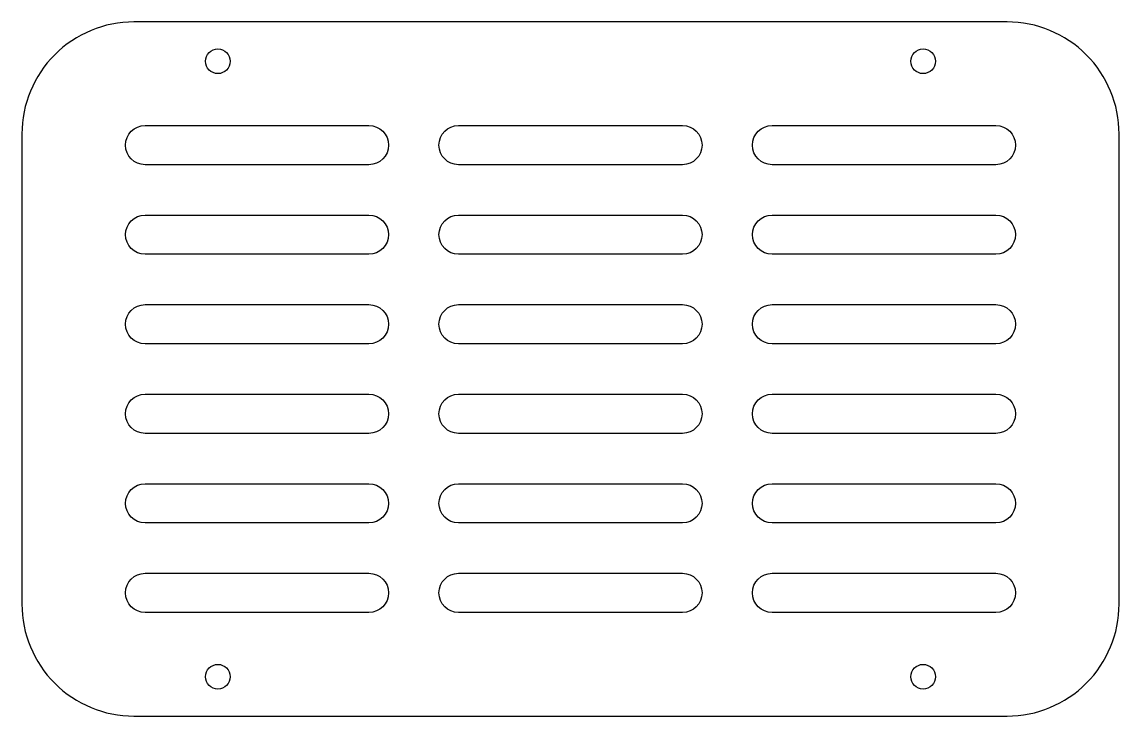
# Model space of a CAD drawing. Header units: millimetres. Extents: x 15.9 to 113.9, y 16.2 to 78.2.
import ezdxf

# ---------------------------------------------------------------- set-up
doc = ezdxf.new("R2010")
doc.units = ezdxf.units.MM

msp = doc.modelspace()

# ---------------------------------------------------------------- linework, layer by layer
for points in [[(113.874, 68.161, 0.414214), (103.874, 78.161), (25.874, 78.161, 0.414214), (15.874, 68.161), (15.874, 26.161, 0.414214), (25.874, 16.161), (103.874, 16.161, 0.414214), (113.874, 26.161)], [(46.874, 68.911, -1), (46.874, 65.411), (26.874, 65.411, -1), (26.874, 68.911)], [(74.874, 68.911, -1), (74.874, 65.411), (54.874, 65.411, -1), (54.874, 68.911)], [(102.874, 68.911, -1), (102.874, 65.411), (82.874, 65.411, -1), (82.874, 68.911)], [(46.874, 60.911, -1), (46.874, 57.411), (26.874, 57.411, -1), (26.874, 60.911)], [(74.874, 60.911, -1), (74.874, 57.411), (54.874, 57.411, -1), (54.874, 60.911)], [(102.874, 60.911, -1), (102.874, 57.411), (82.874, 57.411, -1), (82.874, 60.911)], [(46.874, 52.911, -1), (46.874, 49.411), (26.874, 49.411, -1), (26.874, 52.911)], [(74.874, 52.911, -1), (74.874, 49.411), (54.874, 49.411, -1), (54.874, 52.911)], [(102.874, 52.911, -1), (102.874, 49.411), (82.874, 49.411, -1), (82.874, 52.911)], [(46.874, 44.911, -1), (46.874, 41.411), (26.874, 41.411, -1), (26.874, 44.911)], [(74.874, 44.911, -1), (74.874, 41.411), (54.874, 41.411, -1), (54.874, 44.911)], [(102.874, 44.911, -1), (102.874, 41.411), (82.874, 41.411, -1), (82.874, 44.911)], [(46.874, 36.911, -1), (46.874, 33.411), (26.874, 33.411, -1), (26.874, 36.911)], [(74.874, 36.911, -1), (74.874, 33.411), (54.874, 33.411, -1), (54.874, 36.911)], [(102.874, 36.911, -1), (102.874, 33.411), (82.874, 33.411, -1), (82.874, 36.911)], [(46.874, 28.911, -1), (46.874, 25.411), (26.874, 25.411, -1), (26.874, 28.911)], [(74.874, 28.911, -1), (74.874, 25.411), (54.874, 25.411, -1), (54.874, 28.911)], [(102.874, 28.911, -1), (102.874, 25.411), (82.874, 25.411, -1), (82.874, 28.911)]]:
    msp.add_lwpolyline(points, format="xyb", close=True)
for centre in [(33.374, 74.645), (96.373, 74.645), (33.374, 19.678), (96.373, 19.678)]:
    msp.add_circle(centre, 1.1)

doc.saveas('drawing.dxf')
